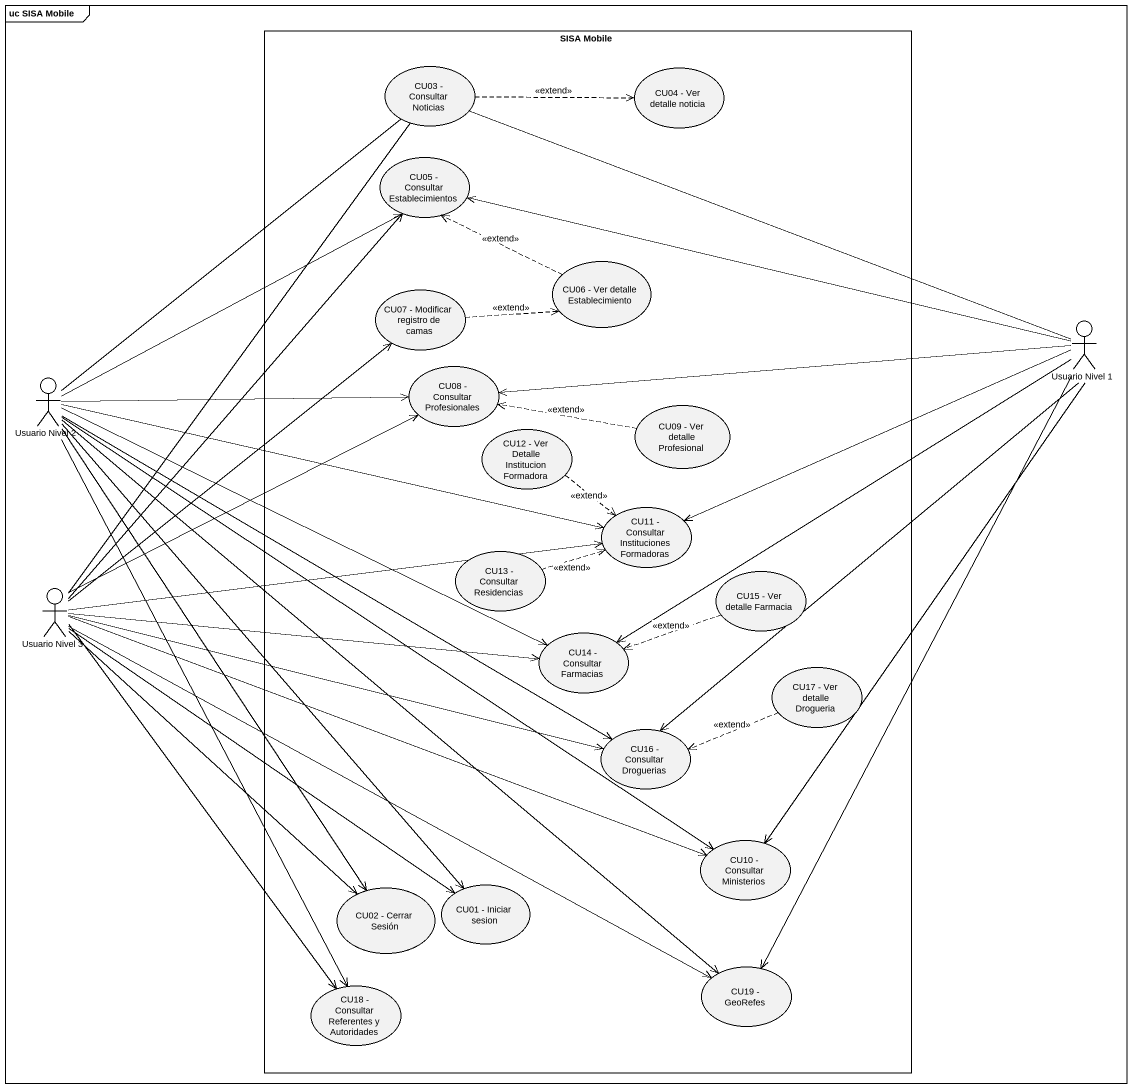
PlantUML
@startuml
mainframe uc SISA Mobile
rectangle "SISA Mobile" as SISA_Mobile {
  usecase "CU03 - Consultar Noticias" as CU03_Consultar_Noticias
  usecase "CU04 - Ver detalle noticia" as CU04_Ver_detalle_noticia
  usecase "CU05 - Consultar Establecimientos" as CU05_Consultar
  usecase "CU06 - Ver detalle Establecimiento" as CU06_Ver_detalle
  usecase "CU07 - Modificar registro de camas" as CU07_Modificar_registro_de
  usecase "CU08 - Consultar Profesionales" as CU08_Consultar_Profesionales
  usecase "CU09 - Ver detalle Profesional" as CU09_Ver_detalle_Profesional
  usecase "CU12 - Ver Detalle Institucion Formadora" as CU12_Ver_Detalle
  usecase "CU11 - Consultar Instituciones Formadoras" as CU11_Consultar
  usecase "CU13 - Consultar Residencias" as CU13_Consultar_Residencias
  usecase "CU15 - Ver detalle Farmacia" as CU15_Ver_detalle_Farmacia
  usecase "CU14 - Consultar Farmacias" as CU14_Consultar_Farmacias
  usecase "CU17 - Ver detalle Drogueria" as CU17_Ver_detalle_Drogueria
  usecase "CU16 - Consultar Droguerias" as CU16_Consultar_Droguerias
  usecase "CU10 - Consultar Ministerios" as CU10_Consultar_Ministerios
  usecase "CU02 - Cerrar Sesión" as CU02_Cerrar_Sesión
  usecase "CU01 - Iniciar sesion" as CU01_Iniciar_sesion
  usecase "CU18 - Consultar Referentes y Autoridades" as CU18_Consultar_Referentes_y
  usecase "CU19 - GeoRefes" as CU19_GeoRefes
}
actor "Usuario Nivel 1" as Usuario_Nivel_1
actor "Usuario Nivel 2" as Usuario_Nivel_2
actor "Usuario Nivel 3" as Usuario_Nivel_3
CU03_Consultar_Noticias .right.> CU04_Ver_detalle_noticia : <<extend>>
CU06_Ver_detalle .up.> CU05_Consultar : <<extend>>
CU07_Modificar_registro_de .right.> CU06_Ver_detalle : <<extend>>
Usuario_Nivel_1 -left- CU03_Consultar_Noticias
Usuario_Nivel_1 -left-> CU05_Consultar
Usuario_Nivel_1 -left-> CU08_Consultar_Profesionales
Usuario_Nivel_1 -left-> CU11_Consultar
Usuario_Nivel_1 --> CU14_Consultar_Farmacias
Usuario_Nivel_1 --> CU16_Consultar_Droguerias
Usuario_Nivel_1 --> CU10_Consultar_Ministerios
Usuario_Nivel_1 --> CU19_GeoRefes
Usuario_Nivel_2 -up- CU03_Consultar_Noticias
Usuario_Nivel_2 -up-> CU05_Consultar
Usuario_Nivel_2 -right-> CU08_Consultar_Profesionales
Usuario_Nivel_2 -right-> CU11_Consultar
Usuario_Nivel_2 -right-> CU14_Consultar_Farmacias
Usuario_Nivel_2 -right-> CU16_Consultar_Droguerias
Usuario_Nivel_2 --> CU10_Consultar_Ministerios
Usuario_Nivel_2 --> CU02_Cerrar_Sesión
Usuario_Nivel_2 --> CU01_Iniciar_sesion
Usuario_Nivel_2 --> CU18_Consultar_Referentes_y
Usuario_Nivel_2 --> CU19_GeoRefes
CU09_Ver_detalle_Profesional .left.> CU08_Consultar_Profesionales : <<extend>>
CU12_Ver_Detalle ..> CU11_Consultar : <<extend>>
CU13_Consultar_Residencias .right.> CU11_Consultar : <<extend>>
CU15_Ver_detalle_Farmacia .left.> CU14_Consultar_Farmacias : <<extend>>
Usuario_Nivel_3 -up- CU03_Consultar_Noticias
Usuario_Nivel_3 -up-> CU05_Consultar
Usuario_Nivel_3 -up-> CU07_Modificar_registro_de
Usuario_Nivel_3 -right-> CU08_Consultar_Profesionales
Usuario_Nivel_3 -right-> CU11_Consultar
Usuario_Nivel_3 -right-> CU14_Consultar_Farmacias
Usuario_Nivel_3 -right-> CU16_Consultar_Droguerias
Usuario_Nivel_3 -right-> CU10_Consultar_Ministerios
Usuario_Nivel_3 --> CU02_Cerrar_Sesión
Usuario_Nivel_3 --> CU01_Iniciar_sesion
Usuario_Nivel_3 --> CU18_Consultar_Referentes_y
Usuario_Nivel_3 -right-> CU19_GeoRefes
CU17_Ver_detalle_Drogueria .left.> CU16_Consultar_Droguerias : <<extend>>
@enduml
